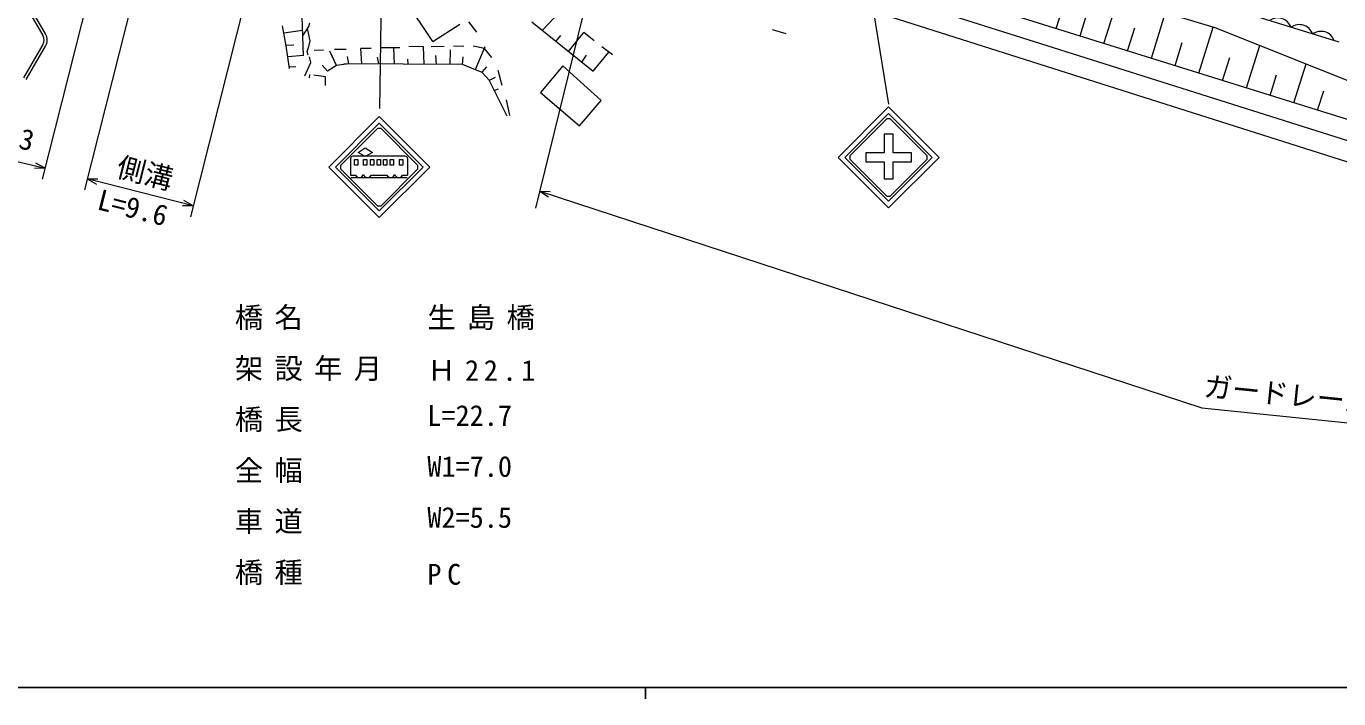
# Model space of a CAD drawing. Units: millimetres, scale not verified. Extents: x 40000 to 680000, y 20000 to 380000.
# Drawn here: x 113289 to 229220, y 204000 to 263372 of the extents above; entities that cross this region are included whole.
import ezdxf
from ezdxf.enums import TextEntityAlignment as Align

# ---------------------------------------------------------------- set-up
doc = ezdxf.new("R2010")
doc.units = ezdxf.units.MM
doc.header["$LTSCALE"] = 1000
for name, color, linetype, lineweight in [('M-BGD', 7, 'Continuous', 13), ('M-STR-HTXT', 7, 'Continuous', 13), ('M-STR-STRC', 7, 'Continuous', 13), ('M-TTL-BAND', 7, 'Continuous', 25)]:
    doc.layers.add(name, color=color, linetype=linetype, lineweight=lineweight)
doc.styles.add('ＭＳ ゴシック', font='')
doc.styles.get('ＭＳ ゴシック').set_extended_font_data('MS Gothic')

msp = doc.modelspace()

# ---------------------------------------------------------------- linework, layer by layer
at = {"layer": 'M-BGD'}
for p, q in [((247138, 249790), (171761, 273317)), ((137784, 260780), (137366, 272072)), ((191367, 271388), (218285, 263258)), ((235941, 249478), (169147, 270711)), ((204265, 263179), (205504, 267118)), ((149194, 262034), (146704, 265802)), ((208469, 261864), (209722, 265845)), ((158876, 263027), (160416, 264660)), ((206367, 262522), (207009, 264563)), ((212667, 260552), (213932, 264573)), ((229249, 261961), (218850, 265186)), ((136242, 261642), (135920, 263416)), ((137719, 262536), (138250, 263352)), ((138353, 262079), (138138, 263181)), ((138250, 263352), (138341, 263680)), ((149194, 262034), (151575, 263547)), ((153102, 262839), (152375, 263768)), ((157954, 263774), (163357, 259394)), ((210568, 261208), (211209, 263246)), ((216856, 259242), (218134, 263304)), ((218285, 263258), (248563, 251210)), ((137702, 263009), (136040, 262757)), ((138241, 261592), (138353, 262079)), ((160475, 262557), (160076, 262054)), ((161185, 261155), (162546, 262822)), ((163462, 262071), (162546, 262822)), ((180424, 262709), (179213, 263066)), ((136927, 261689), (136239, 261661)), ((136556, 259632), (136242, 261642)), ((138089, 261149), (138241, 261592)), ((138187, 260806), (138089, 261149)), ((139544, 261269), (138727, 261224)), ((140687, 259906), (140094, 261159)), ((141552, 261313), (140519, 261320)), ((143760, 261419), (142853, 261401)), ((142943, 260051), (142853, 261401)), ((146274, 261472), (144629, 261468)), ((145830, 260032), (145766, 261471)), ((148376, 261552), (147093, 261588)), ((148426, 260014), (148376, 261552)), ((150192, 261573), (149061, 261563)), ((150746, 259998), (150756, 261290)), ((151951, 261578), (151013, 261612)), ((153755, 261407), (152770, 261614)), ((152962, 259540), (153833, 261591)), ((154422, 260610), (153755, 261407)), ((163357, 259394), (164737, 261099)), ((165084, 260845), (164117, 261555)), ((244006, 248814), (202341, 262005)), ((214761, 259897), (215401, 261931)), ((221061, 257927), (222243, 261683)), ((137784, 260782), (136394, 260671)), ((137091, 259804), (136537, 259752)), ((137899, 259000), (138414, 260171)), ((138414, 260171), (138316, 260676)), ((139893, 259412), (139418, 259947)), ((140686, 259906), (139893, 259412)), ((141797, 260059), (140686, 259906)), ((151836, 259991), (141346, 260062)), ((141797, 260059), (141671, 260709)), ((144438, 260041), (144318, 260656)), ((147025, 260024), (147005, 260453)), ((149530, 260007), (149480, 260780)), ((151808, 259991), (151881, 260681)), ((153565, 259299), (151836, 259991)), ((153939, 259800), (153520, 259317)), ((160682, 259889), (158717, 257510)), ((164082, 256807), (160682, 259889)), ((162351, 260209), (162788, 260823)), ((218958, 258584), (219601, 260626)), ((225258, 256615), (226340, 260053)), ((138306, 258809), (138347, 259103)), ((139713, 258901), (138683, 259046)), ((139712, 258148), (139713, 258901)), ((139731, 258139), (139713, 258901)), ((154179, 258601), (153565, 259299)), ((155777, 255424), (154179, 258601)), ((154697, 258860), (154185, 258589)), ((155332, 258146), (154965, 259476)), ((223159, 257271), (223730, 259085)), ((154632, 257701), (155003, 257856)), ((158717, 257510), (162147, 254583)), ((227353, 255960), (227895, 257682)), ((155990, 255485), (155716, 256876)), ((162147, 254583), (164082, 256807))]:
    msp.add_line(p, q, dxfattribs=at)
msp.add_lwpolyline([(202340, 262001), (175553, 270482), (158790, 275833), (141847, 280916), (128933, 284426), (117107, 287263), (106080, 289718), (85538, 293496), (76637, 294855), (73368, 295274)], dxfattribs=at)
for centre in [(223827, 262857), (225738, 262265), (227648, 261672)]:
    msp.add_arc(centre, 1250, 19.64215, 125.90235, dxfattribs=at)
at = {"layer": 'M-STR-HTXT'}
for p, q in [((127281, 299595), (114708, 249865)), ((130620, 297114), (118436, 248922)), ((139994, 294854), (127784, 246559)), ((168504, 289200), (158274, 247302)), ((85925, 257846), (114954, 250834)), ((114954, 250834), (114020, 250802)), ((114954, 250834), (114137, 251288)), ((118681, 249892), (119615, 249913)), ((128029, 247528), (118681, 249892)), ((118681, 249892), (119492, 249429)), ((158644, 248821), (159422, 248303)), ((158644, 248821), (159578, 248778)), ((128029, 247528), (127096, 247506)), ((128029, 247528), (127218, 247991))]:
    msp.add_line(p, q, dxfattribs=at)
msp.add_lwpolyline([(158644, 248821), (217122, 229672), (315119, 219623)], dxfattribs=at)
at = {"layer": 'M-STR-STRC'}
for p, q in [((144973, 284173), (144479, 256110)), ((185174, 283028), (189447, 256507)), ((113057, 265503), (114758, 262557)), ((114990, 262691), (113289, 265637)), ((114758, 261754), (113057, 258808)), ((113289, 258674), (114990, 261620)), ((189308, 255212), (186042, 251946)), ((144327, 254357), (141060, 251091)), ((141939, 251699), (141939, 250239)), ((146771, 251900), (142140, 251900)), ((142276, 251623), (142578, 251623)), ((142276, 251120), (142276, 251623)), ((142578, 251623), (142578, 251120)), ((142618, 252227), (143222, 252630)), ((143222, 251875), (142618, 252227)), ((143082, 251623), (143384, 251623)), ((143082, 251120), (143082, 251623)), ((143222, 252630), (143877, 252227)), ((143877, 252227), (143222, 251875)), ((143384, 251623), (143384, 251120)), ((143686, 251623), (143988, 251623)), ((143686, 251120), (143686, 251623)), ((143988, 251623), (143988, 251120)), ((144290, 251623), (144592, 251623)), ((144290, 251120), (144290, 251623)), ((144592, 251623), (144592, 251120)), ((144833, 251623), (145135, 251623)), ((144833, 251120), (144833, 251623)), ((145135, 251623), (145135, 251120)), ((145437, 251623), (145739, 251623)), ((145437, 251120), (145437, 251623)), ((145739, 251623), (145739, 251120)), ((146243, 251623), (146545, 251623)), ((146243, 251120), (146243, 251623)), ((146545, 251623), (146545, 251120)), ((146973, 251699), (146973, 250239)), ((185002, 251797), (189457, 247342)), ((185596, 251797), (189457, 247936)), ((191470, 252200), (189860, 252200)), ((140020, 250942), (144475, 246487)), ((140614, 250942), (144475, 247081)), ((142578, 251120), (142276, 251120)), ((143384, 251120), (143082, 251120)), ((143988, 251120), (143686, 251120)), ((144592, 251120), (144290, 251120)), ((145135, 251120), (144833, 251120)), ((145739, 251120), (145437, 251120)), ((146545, 251120), (146243, 251120)), ((141939, 250239), (142380, 250239)), ((141964, 250015), (146948, 250015)), ((143763, 250239), (145149, 250239)), ((146531, 250239), (146973, 250239))]:
    msp.add_line(p, q, dxfattribs=at)
for points in [[(189457, 247342), (193912, 251797), (189457, 256252), (185002, 251797)], [(144475, 246487), (148930, 250942), (144475, 255397), (140020, 250942)], [(189457, 247936), (193318, 251797), (189457, 255658), (185596, 251797)], [(186042, 251946), (186042, 251649), (189308, 248382), (189605, 248382), (192872, 251649), (192872, 251946), (189605, 255212), (189308, 255212)], [(144475, 247081), (148336, 250942), (144475, 254803), (140614, 250942)], [(141060, 251091), (141060, 250794), (144327, 247527), (144624, 247527), (147891, 250794), (147891, 251091), (144624, 254357), (144327, 254357)], [(189860, 252200), (189860, 253836), (189054, 253836), (189054, 252200), (187443, 252200), (187443, 251394), (189054, 251394), (189054, 249909), (189860, 249909), (189860, 251394), (191470, 251394), (191470, 252200)]]:
    msp.add_lwpolyline(points, dxfattribs=at)
for centre, radius, start, end in [((114062, 262155), 804, 330, 30.00002), ((114062, 262155), 1071, 330, 30), ((142140, 251699), 201, 90, 180), ((146771, 251699), 201, 0, 90), ((142717, 250379), 365, 202.64693, 346.38733), ((143426, 250379), 365, 193.61267, 337.35307), ((145486, 250379), 365, 202.64693, 346.38733), ((146195, 250379), 365, 193.61267, 337.35307)]:
    msp.add_arc(centre, radius, start, end, dxfattribs=at)
at = {"layer": 'M-TTL-BAND'}
for p, q in [((40000, 205000), (579000, 205000)), ((168000, 205000), (168000, 204000))]:
    msp.add_line(p, q, dxfattribs=at)

# ---------------------------------------------------------------- texts
at = {"layer": 'M-STR-HTXT', "style": 'ＭＳ ゴシック'}
for s, rotation, p in [('ガードレール\u3000Ｌ=35.3', 346.42, (100851, 254872)), ('側溝', 345.812, (123429, 249001)), ('L=9.6', 345.812, (122340, 245937))]:
    msp.add_text(s, height=1833, rotation=rotation, dxfattribs=at).set_placement(p, align=Align.BOTTOM_CENTER)
msp.add_text('ガードレール\u3000Ｌ=155.8', height=1833, rotation=354.145, dxfattribs=at).set_placement((217173, 230169), align=Align.BOTTOM_LEFT)
for s, p in [('L=22.7', (148716, 227542)), ('W1=7.0', (148716, 223042)), ('W2=5.5', (148716, 218542))]:
    msp.add_text(s, height=1833, dxfattribs=at).set_placement(p, align=Align.BOTTOM_LEFT)
at = {"layer": 'M-STR-HTXT', "char_height": 1833, "attachment_point": 7, "style": 'ＭＳ ゴシック'}
for s, insert in [('\\T1.4;橋名', (131716, 236542)), ('\\T1.4;生島橋', (148716, 236542)), ('\\T1.4;架設年月', (131716, 232042)), ('\\T1.33;Ｈ22.1', (148716, 232042)), ('\\T1.4;橋長', (131716, 227542)), ('\\T1.4;全幅', (131716, 223042)), ('\\T1.4;車道', (131716, 218542)), ('\\T1.4;橋種', (131716, 214042)), ('\\T1.4;PC', (148716, 214042))]:
    msp.add_mtext(s, dxfattribs=dict(at, insert=insert))

doc.saveas('drawing.dxf')
